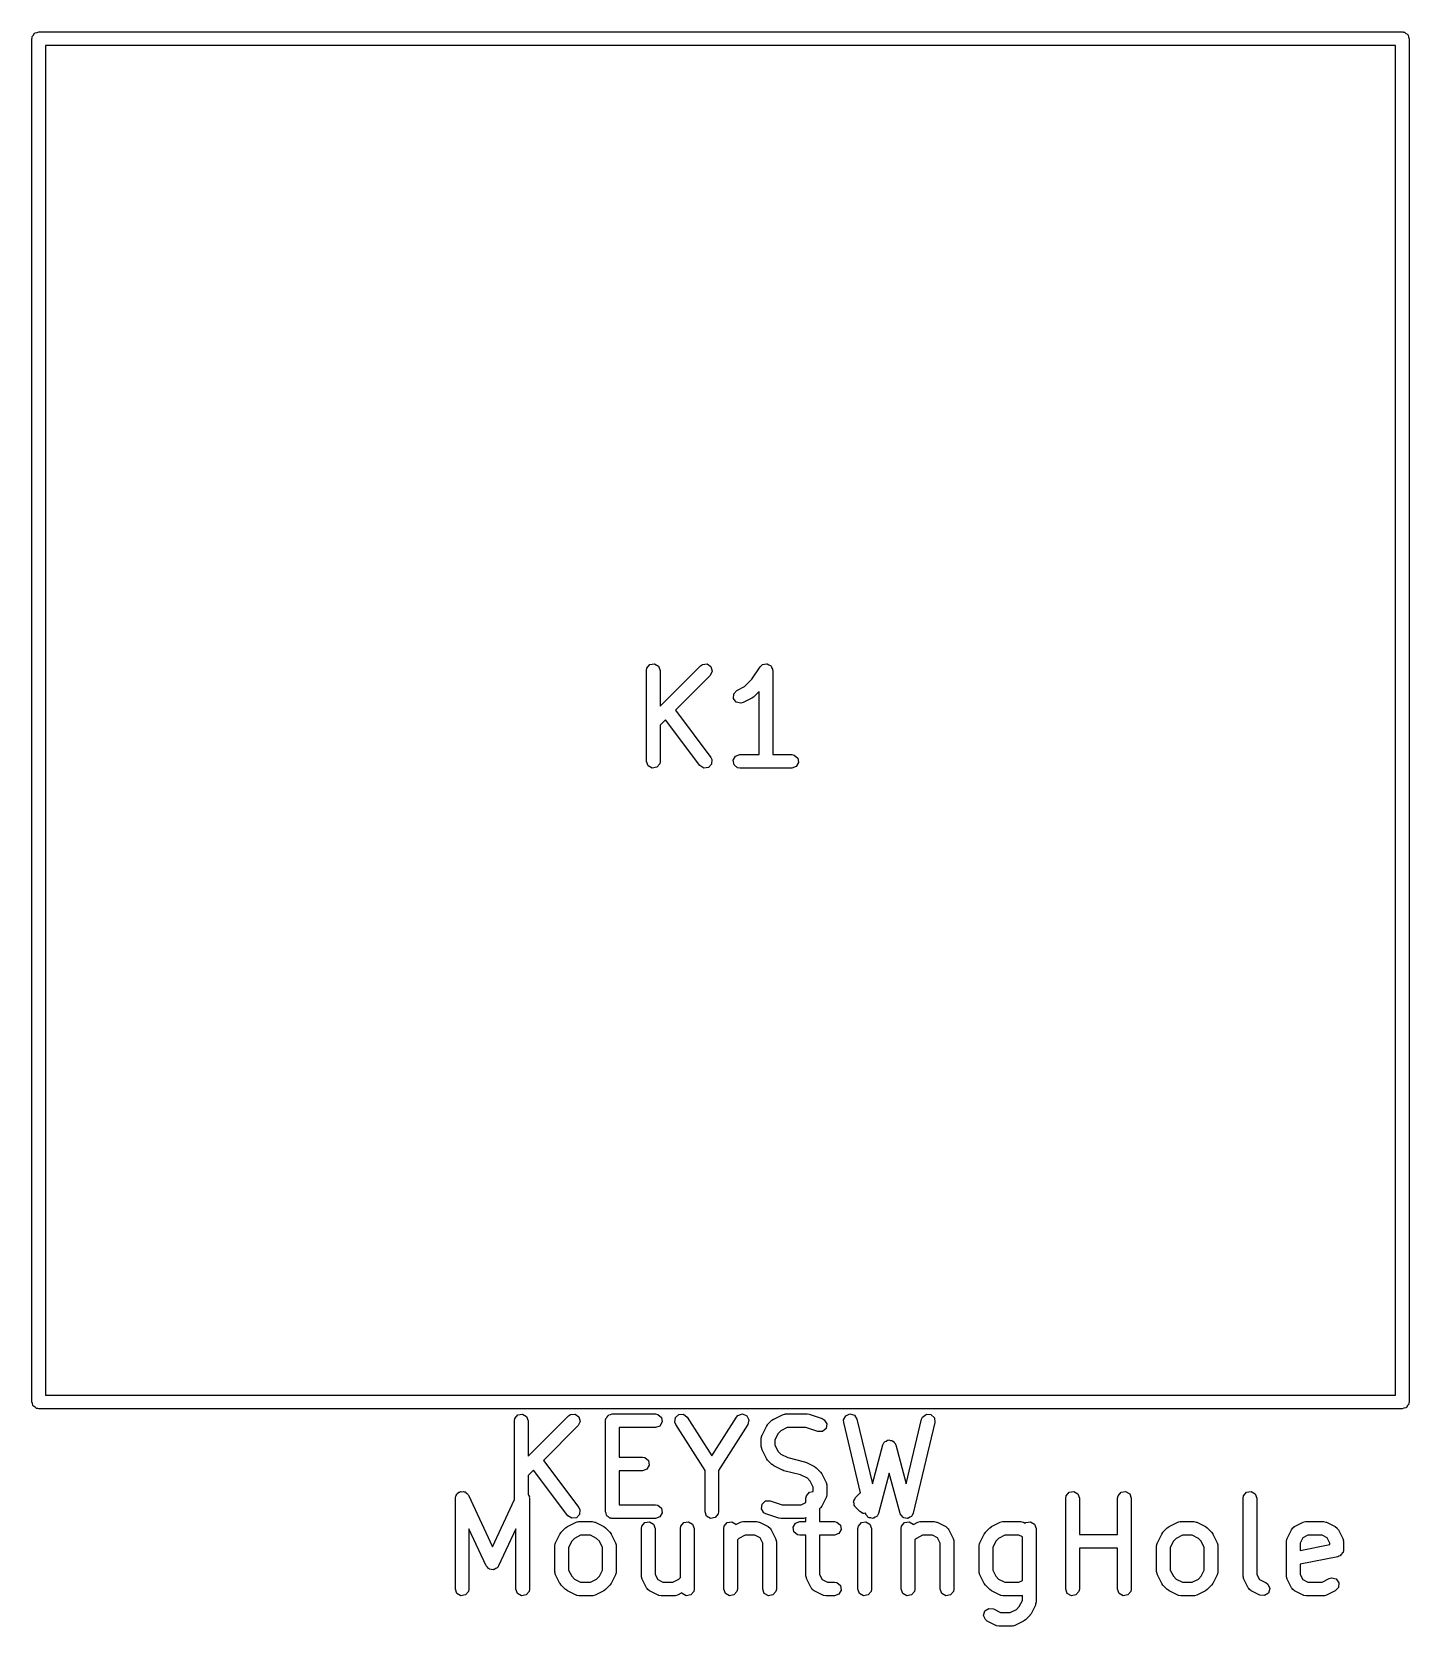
# Model space of a CAD drawing. Extents: x 65 to 209, y -133 to -44.
# Drawn here: x 84.38 to 99.53, y -78.17 to -60.63 of the extents above; entities that cross this region are included whole.
import ezdxf

# ---------------------------------------------------------------- set-up
doc = ezdxf.new("R2010")
doc.units = 0
doc.layers.add('BLACK', color=7, linetype='CONTINUOUS')

msp = doc.modelspace()

# ---------------------------------------------------------------- linework, layer by layer
at = {"layer": 'BLACK', "linetype": 'CONTINUOUS'}
for p, q in [((84.3761, -60.695), (84.3778, -60.6921)), ((84.3778, -60.6921), (84.3795, -60.6823)), ((84.3795, -60.6823), (84.392, -60.6674)), ((84.392, -60.6674), (84.4018, -60.6505)), ((84.4018, -60.6505), (84.4081, -60.6482)), ((84.4081, -60.6482), (84.4125, -60.643)), ((84.4125, -60.643), (84.4317, -60.6397)), ((84.4317, -60.6397), (84.45, -60.633)), ((84.45, -60.633), (99.45, -60.633)), ((99.45, -60.633), (99.4597, -60.6347)), ((99.4597, -60.6347), (99.463, -60.6341)), ((99.463, -60.6341), (99.4659, -60.6358)), ((99.4659, -60.6358), (99.4757, -60.6375)), ((99.4757, -60.6375), (99.4906, -60.65)), ((99.4906, -60.65), (99.5075, -60.6598)), ((99.5075, -60.6598), (99.5098, -60.6661)), ((99.5098, -60.6661), (99.515, -60.6705)), ((99.515, -60.6705), (99.5183, -60.6897)), ((99.5183, -60.6897), (99.525, -60.708)), ((84.375, -60.708), (84.3767, -60.6983)), ((84.375, -75.708), (84.375, -60.708)), ((84.3767, -60.6983), (84.3761, -60.695)), ((84.525, -60.783), (84.525, -75.633)), ((99.375, -60.783), (84.525, -60.783)), ((99.375, -75.633), (99.375, -60.783)), ((99.525, -60.708), (99.525, -75.708)), ((91.1369, -67.6604), (91.1414, -67.6347)), ((91.1369, -68.6604), (91.1369, -67.6604)), ((91.1414, -67.6347), (91.1744, -67.5954)), ((91.1744, -67.5954), (91.2249, -67.5865)), ((91.2249, -67.5865), (91.2694, -67.6122)), ((91.2694, -67.6122), (91.2869, -67.6604)), ((91.2869, -68.0507), (91.7303, -67.6073)), ((91.2869, -67.6604), (91.2869, -68.0507)), ((91.7303, -67.6073), (91.7516, -67.5924)), ((91.7516, -67.5924), (91.8027, -67.5879)), ((91.8027, -67.5879), (91.8448, -67.6174)), ((91.858, -67.6669), (91.8364, -67.7134)), ((91.8448, -67.6174), (91.858, -67.6669)), ((92.2965, -67.7555), (92.3876, -67.6188)), ((92.3876, -67.6188), (92.4056, -67.5999)), ((92.4056, -67.5999), (92.4097, -67.5987)), ((92.4097, -67.5987), (92.4125, -67.5954)), ((92.4125, -67.5954), (92.4339, -67.5916)), ((92.4339, -67.5916), (92.4548, -67.5855)), ((92.4548, -67.5855), (92.4588, -67.5873)), ((92.4588, -67.5873), (92.463, -67.5865)), ((92.463, -67.5865), (92.4819, -67.5974)), ((92.4819, -67.5974), (92.5018, -67.6061)), ((92.5018, -67.6061), (92.5037, -67.61)), ((92.5037, -67.61), (92.5075, -67.6122)), ((92.5075, -67.6122), (92.5149, -67.6326)), ((92.5149, -67.6326), (92.5245, -67.6521)), ((92.5245, -67.6521), (92.5235, -67.6563)), ((92.5235, -67.6563), (92.525, -67.6604)), ((92.525, -67.6604), (92.525, -68.5854)), ((91.8364, -67.7134), (91.4538, -68.096)), ((92.0955, -67.9163), (92.1307, -67.879)), ((92.1307, -67.879), (92.2151, -67.8368)), ((92.2151, -67.8368), (92.2965, -67.7555)), ((92.0924, -67.9675), (92.0955, -67.9163)), ((92.123, -68.0087), (92.0924, -67.9675)), ((92.1729, -68.0206), (92.123, -68.0087)), ((92.1978, -68.0132), (92.1729, -68.0206)), ((92.2931, -67.9656), (92.1978, -68.0132)), ((92.2942, -67.9644), (92.2931, -67.9656)), ((92.3126, -67.9515), (92.2942, -67.9644)), ((92.375, -67.8891), (92.3126, -67.9515)), ((92.375, -68.5854), (92.375, -67.8891)), ((91.3466, -68.2031), (91.2869, -68.2629)), ((91.7233, -68.7054), (91.3466, -68.2031)), ((91.4538, -68.096), (91.8433, -68.6154)), ((91.2869, -68.2629), (91.2869, -68.6604)), ((92.1161, -68.6029), (92.1643, -68.5854)), ((92.1643, -68.5854), (92.375, -68.5854)), ((92.525, -68.5854), (92.7357, -68.5854)), ((92.7357, -68.5854), (92.7614, -68.5899)), ((91.1545, -68.7086), (91.1369, -68.6604)), ((91.1989, -68.7342), (91.1545, -68.7086)), ((91.2494, -68.7253), (91.1989, -68.7342)), ((91.2824, -68.686), (91.2494, -68.7253)), ((91.2869, -68.6604), (91.2824, -68.686)), ((91.7663, -68.7334), (91.7233, -68.7054)), ((91.8172, -68.7273), (91.7663, -68.7334)), ((91.8523, -68.6898), (91.8172, -68.7273)), ((91.8433, -68.6154), (91.8551, -68.6386)), ((91.8551, -68.6386), (91.8523, -68.6898)), ((92.0904, -68.6474), (92.1161, -68.6029)), ((92.0993, -68.6979), (92.0904, -68.6474)), ((92.1386, -68.7309), (92.0993, -68.6979)), ((92.1643, -68.7354), (92.1386, -68.7309)), ((92.7357, -68.7354), (92.1643, -68.7354)), ((92.7839, -68.7178), (92.7357, -68.7354)), ((92.7614, -68.5899), (92.8007, -68.6229)), ((92.8096, -68.6734), (92.7839, -68.7178)), ((92.8007, -68.6229), (92.8096, -68.6734)), ((84.3817, -75.7263), (84.375, -75.708)), ((84.385, -75.7455), (84.3817, -75.7263)), ((84.3902, -75.7498), (84.385, -75.7455)), ((84.3925, -75.7562), (84.3902, -75.7498)), ((84.4094, -75.766), (84.3925, -75.7562)), ((84.4243, -75.7785), (84.4094, -75.766)), ((84.4341, -75.7802), (84.4243, -75.7785)), ((84.525, -75.633), (99.375, -75.633)), ((99.4683, -75.7763), (99.45, -75.783)), ((99.4875, -75.773), (99.4683, -75.7763)), ((99.4918, -75.7678), (99.4875, -75.773)), ((99.4982, -75.7655), (99.4918, -75.7678)), ((99.508, -75.7486), (99.4982, -75.7655)), ((99.5205, -75.7337), (99.508, -75.7486)), ((99.5222, -75.7239), (99.5205, -75.7337)), ((99.5239, -75.721), (99.5222, -75.7239)), ((99.525, -75.708), (99.5233, -75.7177)), ((99.5233, -75.7177), (99.5239, -75.721)), ((84.437, -75.7819), (84.4341, -75.7802)), ((84.4403, -75.7813), (84.437, -75.7819)), ((84.45, -75.783), (84.4403, -75.7813)), ((99.45, -75.783), (84.45, -75.783)), ((89.6845, -75.9154), (89.689, -75.8897)), ((89.6845, -76.7828), (89.6845, -75.9154)), ((89.689, -75.8897), (89.722, -75.8504)), ((89.722, -75.8504), (89.7725, -75.8415)), ((89.7725, -75.8415), (89.817, -75.8672)), ((89.817, -75.8672), (89.8345, -75.9154)), ((89.8345, -76.3057), (90.2779, -75.8623)), ((89.8345, -75.9154), (89.8345, -76.3057)), ((90.2779, -75.8623), (90.2993, -75.8474)), ((90.2993, -75.8474), (90.3504, -75.8429)), ((90.3504, -75.8429), (90.3924, -75.8724)), ((90.4057, -75.9219), (90.384, -75.9684)), ((90.3924, -75.8724), (90.4057, -75.9219)), ((90.6845, -75.9154), (90.6862, -75.9056)), ((90.6845, -76.9154), (90.6845, -75.9154)), ((90.6857, -75.9024), (90.6873, -75.8995)), ((90.6862, -75.9056), (90.6857, -75.9024)), ((90.6873, -75.8995), (90.689, -75.8897)), ((90.689, -75.8897), (90.7016, -75.8748)), ((90.7016, -75.8748), (90.7113, -75.8579)), ((90.7113, -75.8579), (90.7177, -75.8556)), ((90.7177, -75.8556), (90.722, -75.8504)), ((90.722, -75.8504), (90.7412, -75.847)), ((90.7412, -75.847), (90.7595, -75.8404)), ((90.7595, -75.8404), (91.2357, -75.8404)), ((91.2357, -75.8404), (91.2614, -75.8449)), ((91.2614, -75.8449), (91.3007, -75.8779)), ((91.3096, -75.9284), (91.2839, -75.9728)), ((91.3007, -75.8779), (91.3096, -75.9284)), ((91.4482, -75.9316), (91.4549, -75.8807)), ((91.4582, -75.9556), (91.4482, -75.9316)), ((91.4549, -75.8807), (91.4928, -75.8461)), ((91.4928, -75.8461), (91.544, -75.8439)), ((91.544, -75.8439), (91.5847, -75.8751)), ((91.5847, -75.8751), (91.8548, -76.2995)), ((91.8548, -76.2995), (92.1248, -75.8751)), ((92.1248, -75.8751), (92.1424, -75.8559)), ((92.1424, -75.8559), (92.1913, -75.8404)), ((92.1913, -75.8404), (92.2387, -75.8601)), ((92.2387, -75.8601), (92.2624, -75.9056)), ((92.2624, -75.9056), (92.2514, -75.9556)), ((92.4684, -75.9576), (92.516, -75.91)), ((92.516, -75.91), (92.5344, -75.8971)), ((92.5344, -75.8971), (92.5355, -75.8959)), ((92.5355, -75.8959), (92.6307, -75.8483)), ((92.6307, -75.8483), (92.6557, -75.8409)), ((92.6557, -75.8409), (92.6601, -75.8419)), ((92.6601, -75.8419), (92.6643, -75.8404)), ((92.6643, -75.8404), (92.9024, -75.8404)), ((92.9024, -75.8404), (92.9245, -75.8443)), ((92.9245, -75.8443), (92.9261, -75.8442)), ((92.9261, -75.8442), (93.069, -75.8918)), ((93.069, -75.8918), (93.0919, -75.9043)), ((93.0919, -75.9043), (93.1187, -75.948)), ((93.1187, -75.948), (93.1112, -75.9987)), ((93.3041, -75.9067), (93.327, -75.8609)), ((93.3056, -75.9328), (93.3041, -75.9067)), ((93.4904, -76.7088), (93.3056, -75.9328)), ((93.327, -75.8609), (93.3741, -75.8405)), ((93.3741, -75.8405), (93.4233, -75.8552)), ((93.4233, -75.8552), (93.4515, -75.898)), ((93.4515, -75.898), (93.6208, -76.6089)), ((93.9935, -76.6089), (94.1628, -75.898)), ((94.3087, -75.9328), (94.0706, -76.9328)), ((94.1628, -75.898), (94.1731, -75.8741)), ((94.1731, -75.8741), (94.2143, -75.8435)), ((94.2143, -75.8435), (94.2655, -75.8465)), ((94.2655, -75.8465), (94.3028, -75.8818)), ((94.3028, -75.8818), (94.3087, -75.9328)), ((90.384, -75.9684), (90.0014, -76.351)), ((91.2357, -75.9904), (90.8345, -75.9904)), ((90.8345, -75.9904), (90.8345, -76.3166)), ((91.2839, -75.9728), (91.2357, -75.9904)), ((91.7798, -76.461), (91.4582, -75.9556)), ((92.2514, -75.9556), (91.9298, -76.461)), ((92.3988, -76.1059), (92.4033, -76.0802)), ((92.3988, -76.2011), (92.3988, -76.1059)), ((92.4033, -76.0802), (92.4062, -76.0768)), ((92.4062, -76.0768), (92.4067, -76.0723)), ((92.4067, -76.0723), (92.4543, -75.9771)), ((92.4543, -75.9771), (92.4677, -75.9591)), ((92.4677, -75.9591), (92.4684, -75.9576)), ((92.5831, -76.055), (92.5488, -76.1236)), ((92.5488, -76.1236), (92.5488, -76.1834)), ((92.6135, -76.0246), (92.5831, -76.055)), ((92.682, -75.9904), (92.6135, -76.0246)), ((92.8902, -75.9904), (92.682, -75.9904)), ((93.0215, -76.0342), (92.8902, -75.9904)), ((93.0728, -76.0327), (93.0215, -76.0342)), ((93.1112, -75.9987), (93.0728, -76.0327)), ((93.7718, -76.1398), (93.7876, -76.1287)), ((93.7876, -76.1287), (93.7945, -76.1293)), ((93.7945, -76.1293), (93.8007, -76.1264)), ((93.8007, -76.1264), (93.8194, -76.1314)), ((92.4003, -76.2053), (92.3988, -76.2011)), ((92.3993, -76.2097), (92.4003, -76.2053)), ((92.4067, -76.2346), (92.3993, -76.2097)), ((92.4543, -76.3299), (92.4067, -76.2346)), ((92.5488, -76.1834), (92.5831, -76.2519)), ((92.5831, -76.2519), (92.6135, -76.2823)), ((92.6135, -76.2823), (92.6905, -76.3208)), ((93.6208, -76.6089), (93.7347, -76.1818)), ((93.7347, -76.1818), (93.7457, -76.1581)), ((93.7457, -76.1581), (93.7513, -76.1542)), ((93.7513, -76.1542), (93.7542, -76.148)), ((93.7542, -76.148), (93.7718, -76.1398)), ((93.8194, -76.1314), (93.8388, -76.1331)), ((93.8388, -76.1331), (93.8436, -76.1379)), ((93.8436, -76.1379), (93.8502, -76.1397)), ((93.8502, -76.1397), (93.8613, -76.1556)), ((93.8613, -76.1556), (93.8751, -76.1693)), ((93.8751, -76.1693), (93.8757, -76.1761)), ((93.8757, -76.1761), (93.8796, -76.1818)), ((93.8796, -76.1818), (93.9935, -76.6089)), ((89.8943, -76.4581), (89.8345, -76.5179)), ((90.271, -76.9604), (89.8943, -76.4581)), ((90.0014, -76.351), (90.391, -76.8704)), ((90.8345, -76.3166), (91.0929, -76.3166)), ((91.0929, -76.4666), (90.8345, -76.4666)), ((90.8345, -76.4666), (90.8345, -76.8404)), ((91.0929, -76.3166), (91.1185, -76.3211)), ((91.1411, -76.449), (91.0929, -76.4666)), ((91.1185, -76.3211), (91.1578, -76.3541)), ((91.1667, -76.4046), (91.1411, -76.449)), ((91.1578, -76.3541), (91.1667, -76.4046)), ((91.7798, -76.9154), (91.7798, -76.461)), ((91.9298, -76.461), (91.9298, -76.9154)), ((92.4555, -76.331), (92.4543, -76.3299)), ((92.4684, -76.3494), (92.4555, -76.331)), ((92.516, -76.397), (92.4684, -76.3494)), ((92.5175, -76.3977), (92.516, -76.397)), ((92.5355, -76.411), (92.5175, -76.3977)), ((92.6307, -76.4587), (92.5355, -76.411)), ((92.6343, -76.4591), (92.6307, -76.4587)), ((92.6461, -76.4643), (92.6343, -76.4591)), ((92.8286, -76.51), (92.6461, -76.4643)), ((92.6905, -76.3208), (92.873, -76.3664)), ((92.873, -76.3664), (92.8848, -76.3717)), ((92.8848, -76.3717), (92.8883, -76.3721)), ((92.8883, -76.3721), (92.9835, -76.4197)), ((92.9835, -76.4197), (93.0016, -76.4331)), ((93.0016, -76.4331), (93.003, -76.4338)), ((93.003, -76.4338), (93.0507, -76.4814)), ((93.0507, -76.4814), (93.0635, -76.4998)), ((89.8345, -76.5179), (89.8345, -76.724)), ((92.9056, -76.5484), (92.8286, -76.51)), ((92.936, -76.5789), (92.9056, -76.5484)), ((92.9702, -76.6474), (92.936, -76.5789)), ((92.9702, -76.694), (92.9702, -76.6474)), ((93.0635, -76.4998), (93.0647, -76.5009)), ((93.0647, -76.5009), (93.1123, -76.5961)), ((93.1123, -76.5961), (93.1197, -76.6211)), ((93.1197, -76.6211), (93.1187, -76.6255)), ((93.1187, -76.6255), (93.1202, -76.6297)), ((93.1202, -76.6297), (93.1202, -76.7249)), ((93.8071, -76.4922), (93.6891, -76.9347)), ((93.9252, -76.9347), (93.8071, -76.4922)), ((89.0333, -76.7664), (89.0378, -76.7407)), ((89.0333, -77.7664), (89.0333, -76.7664)), ((89.0378, -76.7407), (89.0442, -76.7331)), ((89.0442, -76.7331), (89.0468, -76.7234)), ((89.0468, -76.7234), (89.0603, -76.714)), ((89.0603, -76.714), (89.0708, -76.7014)), ((89.0708, -76.7014), (89.0806, -76.6997)), ((89.0806, -76.6997), (89.0889, -76.6939)), ((89.0889, -76.6939), (89.1052, -76.6954)), ((89.1052, -76.6954), (89.1213, -76.6925)), ((89.1213, -76.6925), (89.13, -76.6975)), ((89.13, -76.6975), (89.14, -76.6984)), ((89.14, -76.6984), (89.1515, -76.71)), ((89.1515, -76.71), (89.1657, -76.7182)), ((89.1657, -76.7182), (89.1692, -76.7276)), ((89.1692, -76.7276), (89.1762, -76.7347)), ((89.1762, -76.7347), (89.4416, -77.3033)), ((89.4416, -77.3033), (89.6845, -76.7828)), ((89.8345, -76.724), (89.838, -76.7336)), ((89.838, -76.7336), (89.8474, -76.747)), ((89.8474, -76.747), (89.8465, -76.757)), ((89.8465, -76.757), (89.85, -76.7664)), ((89.85, -76.7664), (89.85, -77.7664)), ((92.4003, -76.8828), (92.4079, -76.832)), ((92.4079, -76.832), (92.4462, -76.798)), ((92.4462, -76.798), (92.4975, -76.7966)), ((92.4975, -76.7966), (92.6288, -76.8404)), ((92.8371, -76.8404), (92.8904, -76.8137)), ((92.8904, -76.7664), (92.895, -76.7407)), ((92.8904, -76.8137), (92.8904, -76.7664)), ((92.895, -76.7407), (92.9279, -76.7014)), ((92.9279, -76.7014), (92.9702, -76.694)), ((93.1123, -76.7584), (93.0647, -76.8537)), ((93.1128, -76.754), (93.1123, -76.7584)), ((93.1157, -76.7506), (93.1128, -76.754)), ((93.1202, -76.7249), (93.1157, -76.7506)), ((93.4145, -76.8075), (93.4174, -76.8013)), ((93.4196, -76.8263), (93.4145, -76.8075)), ((93.4168, -76.7946), (93.428, -76.7786)), ((93.4174, -76.8013), (93.4168, -76.7946)), ((93.4213, -76.8457), (93.4196, -76.8263)), ((93.428, -76.7786), (93.4362, -76.761)), ((93.4362, -76.761), (93.4838, -76.7133)), ((93.4838, -76.7133), (93.4904, -76.7088)), ((95.7476, -76.7664), (95.7521, -76.7407)), ((95.7476, -77.7664), (95.7476, -76.7664)), ((95.7521, -76.7407), (95.7851, -76.7014)), ((95.7851, -76.7014), (95.8356, -76.6925)), ((95.8356, -76.6925), (95.88, -76.7182)), ((95.88, -76.7182), (95.8976, -76.7664)), ((95.8976, -76.7664), (95.8976, -77.1676)), ((96.319, -76.7664), (96.3235, -76.7407)), ((96.319, -77.1676), (96.319, -76.7664)), ((96.3235, -76.7407), (96.3565, -76.7014)), ((96.3565, -76.7014), (96.407, -76.6925)), ((96.407, -76.6925), (96.4515, -76.7182)), ((96.4515, -76.7182), (96.469, -76.7664)), ((96.469, -76.7664), (96.469, -77.7664)), ((97.7, -76.7664), (97.7045, -76.7407)), ((97.7, -77.6235), (97.7, -76.7664)), ((97.7045, -76.7407), (97.7375, -76.7014)), ((97.7375, -76.7014), (97.788, -76.6925)), ((97.788, -76.6925), (97.8324, -76.7182)), ((97.8324, -76.7182), (97.85, -76.7664)), ((97.85, -76.7664), (97.85, -77.6058)), ((90.3139, -76.9884), (90.271, -76.9604)), ((90.3648, -76.9823), (90.3139, -76.9884)), ((90.3999, -76.9448), (90.3648, -76.9823)), ((90.391, -76.8704), (90.4027, -76.8936)), ((90.4027, -76.8936), (90.3999, -76.9448)), ((90.6912, -76.9337), (90.6845, -76.9154)), ((90.6946, -76.9529), (90.6912, -76.9337)), ((90.6998, -76.9572), (90.6946, -76.9529)), ((90.7021, -76.9636), (90.6998, -76.9572)), ((90.7189, -76.9733), (90.7021, -76.9636)), ((90.7339, -76.9859), (90.7189, -76.9733)), ((90.7436, -76.9876), (90.7339, -76.9859)), ((90.7465, -76.9892), (90.7436, -76.9876)), ((90.7498, -76.9887), (90.7465, -76.9892)), ((90.7595, -76.9904), (90.7498, -76.9887)), ((91.2357, -76.9904), (90.7595, -76.9904)), ((90.8345, -76.8404), (91.2357, -76.8404)), ((91.2357, -76.8404), (91.2614, -76.8449)), ((91.2839, -76.9728), (91.2357, -76.9904)), ((91.2614, -76.8449), (91.3007, -76.8779)), ((91.3096, -76.9284), (91.2839, -76.9728)), ((91.3007, -76.8779), (91.3096, -76.9284)), ((91.7973, -76.9636), (91.7798, -76.9154)), ((91.8417, -76.9892), (91.7973, -76.9636)), ((91.8923, -76.9803), (91.8417, -76.9892)), ((91.9252, -76.941), (91.8923, -76.9803)), ((91.9298, -76.9154), (91.9252, -76.941)), ((92.4272, -76.9265), (92.4003, -76.8828)), ((92.4501, -76.9389), (92.4272, -76.9265)), ((92.5929, -76.9865), (92.4501, -76.9389)), ((92.5946, -76.9865), (92.5929, -76.9865)), ((92.6167, -76.9904), (92.5946, -76.9865)), ((92.8548, -76.9904), (92.6167, -76.9904)), ((92.6288, -76.8404), (92.8371, -76.8404)), ((92.859, -76.9888), (92.8548, -76.9904)), ((92.8633, -76.9899), (92.859, -76.9888)), ((92.8883, -76.9825), (92.8633, -76.9899)), ((92.8904, -76.9814), (92.8883, -76.9825)), ((92.8904, -77.0247), (92.8904, -76.9814)), ((93.0507, -76.8732), (93.0404, -76.8834)), ((93.0404, -76.8834), (93.0404, -77.0247)), ((93.0513, -76.8717), (93.0507, -76.8732)), ((93.0647, -76.8537), (93.0513, -76.8717)), ((93.4269, -76.8538), (93.4213, -76.8457)), ((93.4278, -76.857), (93.4269, -76.8538)), ((93.4305, -76.8589), (93.4278, -76.857)), ((93.4362, -76.867), (93.4305, -76.8589)), ((93.4838, -76.9147), (93.4362, -76.867)), ((93.5015, -76.9229), (93.4838, -76.9147)), ((93.5174, -76.9341), (93.5015, -76.9229)), ((93.5209, -76.9338), (93.5174, -76.9341)), ((93.5238, -76.9355), (93.5209, -76.9338)), ((93.5272, -76.9349), (93.5238, -76.9355)), ((93.5303, -76.9363), (93.5272, -76.9349)), ((93.5437, -76.9327), (93.5303, -76.9363)), ((93.5437, -76.9328), (93.5437, -76.9327)), ((93.548, -76.9393), (93.5437, -76.9328)), ((93.5487, -76.9472), (93.548, -76.9393)), ((93.5618, -76.9602), (93.5487, -76.9472)), ((93.5719, -76.9756), (93.5618, -76.9602)), ((93.5795, -76.9778), (93.5719, -76.9756)), ((93.5851, -76.9834), (93.5795, -76.9778)), ((93.6034, -76.985), (93.5851, -76.9834)), ((93.6211, -76.9902), (93.6034, -76.985)), ((93.6283, -76.9871), (93.6211, -76.9902)), ((93.6362, -76.9878), (93.6283, -76.9871)), ((93.6513, -76.9772), (93.6362, -76.9878)), ((93.6682, -76.9699), (93.6513, -76.9772)), ((93.6717, -76.9628), (93.6682, -76.9699)), ((93.6782, -76.9583), (93.6717, -76.9628)), ((93.6891, -76.9347), (93.6782, -76.9583)), ((93.9297, -76.9412), (93.9252, -76.9347)), ((93.9306, -76.949), (93.9297, -76.9412)), ((93.944, -76.9616), (93.9306, -76.949)), ((93.9545, -76.9768), (93.944, -76.9616)), ((93.9621, -76.9788), (93.9545, -76.9768)), ((93.9678, -76.9842), (93.9621, -76.9788)), ((93.9863, -76.9853), (93.9678, -76.9842)), ((94.0041, -76.9901), (93.9863, -76.9853)), ((94.0112, -76.9868), (94.0041, -76.9901)), ((94.0191, -76.9873), (94.0112, -76.9868)), ((94.0339, -76.9763), (94.0191, -76.9873)), ((94.0506, -76.9685), (94.0339, -76.9763)), ((94.0539, -76.9613), (94.0506, -76.9685)), ((94.0602, -76.9567), (94.0539, -76.9613)), ((94.0706, -76.9328), (94.0602, -76.9567)), ((89.3737, -77.5124), (89.1833, -77.1044)), ((89.1833, -77.1044), (89.1833, -77.7664)), ((89.7, -77.1044), (89.5096, -77.5124)), ((89.7, -77.7664), (89.7, -77.1044)), ((90.1364, -77.2566), (90.1841, -77.1614)), ((90.1841, -77.1614), (90.1974, -77.1434)), ((90.1974, -77.1434), (90.1981, -77.1419)), ((90.1981, -77.1419), (90.2457, -77.0943)), ((90.2457, -77.0943), (90.2641, -77.0814)), ((90.2641, -77.0814), (90.2652, -77.0803)), ((90.2652, -77.0803), (90.3605, -77.0326)), ((90.4117, -77.1747), (90.3432, -77.209)), ((90.3605, -77.0326), (90.3854, -77.0252)), ((90.3854, -77.0252), (90.3898, -77.0262)), ((90.3898, -77.0262), (90.394, -77.0247)), ((90.394, -77.0247), (90.5369, -77.0247)), ((90.5192, -77.1747), (90.4117, -77.1747)), ((90.5877, -77.209), (90.5192, -77.1747)), ((90.5369, -77.0247), (90.5625, -77.0292)), ((90.5625, -77.0292), (90.5659, -77.0321)), ((90.5659, -77.0321), (90.5704, -77.0326)), ((90.5704, -77.0326), (90.6656, -77.0803)), ((90.6656, -77.0803), (90.6836, -77.0936)), ((90.6836, -77.0936), (90.6851, -77.0943)), ((90.6851, -77.0943), (90.7327, -77.1419)), ((90.7327, -77.1419), (90.7456, -77.1603)), ((90.7456, -77.1603), (90.7468, -77.1614)), ((90.7468, -77.1614), (90.7944, -77.2566)), ((91.0809, -77.0997), (91.0854, -77.0741)), ((91.0809, -77.6235), (91.0809, -77.0997)), ((91.0854, -77.0741), (91.1184, -77.0348)), ((91.1184, -77.0348), (91.1689, -77.0259)), ((91.1689, -77.0259), (91.2134, -77.0515)), ((91.2134, -77.0515), (91.2309, -77.0997)), ((91.2309, -77.0997), (91.2309, -77.6058)), ((91.5095, -77.0997), (91.514, -77.0741)), ((91.5095, -77.6401), (91.5095, -77.0997)), ((91.514, -77.0741), (91.547, -77.0348)), ((91.547, -77.0348), (91.5975, -77.0259)), ((91.5975, -77.0259), (91.6419, -77.0515)), ((91.6419, -77.0515), (91.6595, -77.0997)), ((91.6595, -77.0997), (91.6595, -77.7664)), ((91.9857, -77.0997), (91.9902, -77.0741)), ((91.9857, -77.7664), (91.9857, -77.0997)), ((91.9902, -77.0741), (92.0232, -77.0348)), ((92.0232, -77.0348), (92.0737, -77.0259)), ((92.0737, -77.0259), (92.1181, -77.0515)), ((92.1181, -77.0515), (92.1203, -77.0575)), ((92.1203, -77.0575), (92.17, -77.0326)), ((92.2212, -77.1747), (92.1527, -77.209)), ((92.17, -77.0326), (92.1949, -77.0252)), ((92.1949, -77.0252), (92.1993, -77.0262)), ((92.1993, -77.0262), (92.2035, -77.0247)), ((92.2035, -77.0247), (92.3464, -77.0247)), ((92.3287, -77.1747), (92.2212, -77.1747)), ((92.3857, -77.2032), (92.3287, -77.1747)), ((92.3464, -77.0247), (92.372, -77.0292)), ((92.372, -77.0292), (92.3755, -77.0321)), ((92.3755, -77.0321), (92.3799, -77.0326)), ((92.3799, -77.0326), (92.4752, -77.0803)), ((92.4752, -77.0803), (92.4961, -77.0958)), ((92.4961, -77.0958), (92.5005, -77.1061)), ((92.5005, -77.1061), (92.5087, -77.1138)), ((92.5087, -77.1138), (92.5563, -77.209)), ((92.7487, -77.0867), (92.7744, -77.0423)), ((92.7576, -77.1372), (92.7487, -77.0867)), ((92.7969, -77.1702), (92.7576, -77.1372)), ((92.7744, -77.0423), (92.8226, -77.0247)), ((92.8226, -77.1747), (92.7969, -77.1702)), ((92.8226, -77.0247), (92.8904, -77.0247)), ((92.8904, -77.1747), (92.8226, -77.1747)), ((92.8904, -77.6235), (92.8904, -77.1747)), ((93.0404, -77.0247), (93.2035, -77.0247)), ((93.2035, -77.1747), (93.0404, -77.1747)), ((93.0404, -77.1747), (93.0404, -77.6058)), ((93.2035, -77.0247), (93.2292, -77.0292)), ((93.2517, -77.1572), (93.2035, -77.1747)), ((93.2292, -77.0292), (93.2685, -77.0622)), ((93.2774, -77.1127), (93.2517, -77.1572)), ((93.2685, -77.0622), (93.2774, -77.1127)), ((93.4619, -77.0997), (93.4664, -77.0741)), ((93.4619, -77.7664), (93.4619, -77.0997)), ((93.4664, -77.0741), (93.4994, -77.0348)), ((93.4994, -77.0348), (93.5499, -77.0259)), ((93.5499, -77.0259), (93.5943, -77.0515)), ((93.5943, -77.0515), (93.6119, -77.0997)), ((93.6119, -77.0997), (93.6119, -77.7664)), ((93.938, -77.0997), (93.9426, -77.0741)), ((93.938, -77.7664), (93.938, -77.0997)), ((93.9426, -77.0741), (93.9755, -77.0348)), ((93.9755, -77.0348), (94.0261, -77.0259)), ((94.0261, -77.0259), (94.0705, -77.0515)), ((94.0705, -77.0515), (94.0727, -77.0575)), ((94.0727, -77.0575), (94.1224, -77.0326)), ((94.1736, -77.1747), (94.1051, -77.209)), ((94.1224, -77.0326), (94.1473, -77.0252)), ((94.1473, -77.0252), (94.1517, -77.0262)), ((94.1517, -77.0262), (94.1559, -77.0247)), ((94.1559, -77.0247), (94.2988, -77.0247)), ((94.2811, -77.1747), (94.1736, -77.1747)), ((94.3381, -77.2032), (94.2811, -77.1747)), ((94.2988, -77.0247), (94.3244, -77.0292)), ((94.3244, -77.0292), (94.3278, -77.0321)), ((94.3278, -77.0321), (94.3323, -77.0326)), ((94.3323, -77.0326), (94.4275, -77.0803)), ((94.4275, -77.0803), (94.4485, -77.0958)), ((94.4485, -77.0958), (94.4529, -77.1061)), ((94.4529, -77.1061), (94.4611, -77.1138)), ((94.4611, -77.1138), (94.5087, -77.209)), ((94.8031, -77.2566), (94.8507, -77.1614)), ((94.8507, -77.1614), (94.8641, -77.1434)), ((94.8641, -77.1434), (94.8648, -77.1419)), ((94.8648, -77.1419), (94.9124, -77.0943)), ((94.9124, -77.0943), (94.9308, -77.0814)), ((94.9308, -77.0814), (94.9319, -77.0803)), ((94.9319, -77.0803), (95.0271, -77.0326)), ((95.0784, -77.1747), (95.0099, -77.209)), ((95.0271, -77.0326), (95.0521, -77.0252)), ((95.0521, -77.0252), (95.0565, -77.0262)), ((95.0565, -77.0262), (95.0607, -77.0247)), ((95.0607, -77.0247), (95.2511, -77.0247)), ((95.2334, -77.1747), (95.0784, -77.1747)), ((95.2714, -77.1937), (95.2334, -77.1747)), ((95.2511, -77.0247), (95.2768, -77.0292)), ((95.2768, -77.0292), (95.2802, -77.0321)), ((95.2802, -77.0321), (95.2847, -77.0326)), ((95.2847, -77.0326), (95.303, -77.0418)), ((95.303, -77.0418), (95.3089, -77.0348)), ((95.3089, -77.0348), (95.3594, -77.0259)), ((95.3594, -77.0259), (95.4038, -77.0515)), ((95.4038, -77.0515), (95.4214, -77.0997)), ((95.4214, -77.0997), (95.4214, -77.9092)), ((95.8976, -77.1676), (96.319, -77.1676)), ((96.7555, -77.2566), (96.8031, -77.1614)), ((96.8031, -77.1614), (96.8165, -77.1434)), ((96.8165, -77.1434), (96.8172, -77.1419)), ((96.8172, -77.1419), (96.8648, -77.0943)), ((96.8648, -77.0943), (96.8831, -77.0814)), ((96.8831, -77.0814), (96.8843, -77.0803)), ((96.8843, -77.0803), (96.9795, -77.0326)), ((97.0308, -77.1747), (96.9622, -77.209)), ((96.9795, -77.0326), (97.0045, -77.0252)), ((97.0045, -77.0252), (97.0088, -77.0262)), ((97.0088, -77.0262), (97.013, -77.0247)), ((97.013, -77.0247), (97.1559, -77.0247)), ((97.1382, -77.1747), (97.0308, -77.1747)), ((97.2067, -77.209), (97.1382, -77.1747)), ((97.1559, -77.0247), (97.1816, -77.0292)), ((97.1816, -77.0292), (97.185, -77.0321)), ((97.185, -77.0321), (97.1894, -77.0326)), ((97.1894, -77.0326), (97.2847, -77.0803)), ((97.2847, -77.0803), (97.3027, -77.0936)), ((97.3027, -77.0936), (97.3042, -77.0943)), ((97.3042, -77.0943), (97.3518, -77.1419)), ((97.3518, -77.1419), (97.3647, -77.1603)), ((97.3647, -77.1603), (97.3658, -77.1614)), ((97.3658, -77.1614), (97.4135, -77.2566)), ((98.1841, -77.209), (98.2317, -77.1138)), ((98.2317, -77.1138), (98.2472, -77.0929)), ((98.2472, -77.0929), (98.2575, -77.0884)), ((98.2575, -77.0884), (98.2652, -77.0803)), ((98.2652, -77.0803), (98.3605, -77.0326)), ((98.4117, -77.1747), (98.3547, -77.2032)), ((98.3605, -77.0326), (98.3854, -77.0252)), ((98.3854, -77.0252), (98.3898, -77.0262)), ((98.3898, -77.0262), (98.394, -77.0247)), ((98.394, -77.0247), (98.5845, -77.0247)), ((98.5668, -77.1747), (98.4117, -77.1747)), ((98.6238, -77.2032), (98.5668, -77.1747)), ((98.5845, -77.0247), (98.6101, -77.0292)), ((98.6101, -77.0292), (98.6136, -77.0321)), ((98.6136, -77.0321), (98.618, -77.0326)), ((98.618, -77.0326), (98.7133, -77.0803)), ((98.7133, -77.0803), (98.7342, -77.0958)), ((98.7342, -77.0958), (98.7386, -77.1061)), ((98.7386, -77.1061), (98.7468, -77.1138)), ((98.7468, -77.1138), (98.7944, -77.209)), ((90.1285, -77.2902), (90.133, -77.2645)), ((90.1285, -77.5759), (90.1285, -77.2902)), ((90.133, -77.2645), (90.1359, -77.2611)), ((90.1359, -77.2611), (90.1364, -77.2566)), ((90.3128, -77.2394), (90.2785, -77.3079)), ((90.2785, -77.3079), (90.2785, -77.5582)), ((90.3432, -77.209), (90.3128, -77.2394)), ((90.6181, -77.2394), (90.5877, -77.209)), ((90.6523, -77.3079), (90.6181, -77.2394)), ((90.6523, -77.5582), (90.6523, -77.3079)), ((90.7944, -77.2566), (90.8018, -77.2816)), ((90.8018, -77.2816), (90.8008, -77.286)), ((90.8008, -77.286), (90.8023, -77.2902)), ((90.8023, -77.2902), (90.8023, -77.5759)), ((92.1527, -77.209), (92.1357, -77.226)), ((92.1357, -77.226), (92.1357, -77.7664)), ((92.4142, -77.2603), (92.3857, -77.2032)), ((92.4142, -77.7664), (92.4142, -77.2603)), ((92.5563, -77.209), (92.5637, -77.234)), ((92.5637, -77.234), (92.5627, -77.2384)), ((92.5627, -77.2384), (92.5642, -77.2426)), ((92.5642, -77.2426), (92.5642, -77.7664)), ((94.1051, -77.209), (94.088, -77.226)), ((94.088, -77.226), (94.088, -77.7664)), ((94.3666, -77.2603), (94.3381, -77.2032)), ((94.3666, -77.7664), (94.3666, -77.2603)), ((94.5087, -77.209), (94.5161, -77.234)), ((94.5161, -77.234), (94.5151, -77.2384)), ((94.5151, -77.2384), (94.5166, -77.2426)), ((94.5166, -77.2426), (94.5166, -77.7664)), ((94.7952, -77.2902), (94.7997, -77.2645)), ((94.7952, -77.5759), (94.7952, -77.2902)), ((94.7997, -77.2645), (94.8026, -77.2611)), ((94.8026, -77.2611), (94.8031, -77.2566)), ((94.9794, -77.2394), (94.9452, -77.3079)), ((94.9452, -77.3079), (94.9452, -77.5582)), ((95.0099, -77.209), (94.9794, -77.2394)), ((95.2714, -77.6724), (95.2714, -77.1937)), ((96.319, -77.3176), (95.8976, -77.3176)), ((95.8976, -77.3176), (95.8976, -77.7664)), ((96.319, -77.7664), (96.319, -77.3176)), ((96.7476, -77.2902), (96.7521, -77.2645)), ((96.7476, -77.5759), (96.7476, -77.2902)), ((96.7521, -77.2645), (96.755, -77.2611)), ((96.755, -77.2611), (96.7555, -77.2566)), ((96.9318, -77.2394), (96.8976, -77.3079)), ((96.8976, -77.3079), (96.8976, -77.5582)), ((96.9622, -77.209), (96.9318, -77.2394)), ((97.2371, -77.2394), (97.2067, -77.209)), ((97.2714, -77.3079), (97.2371, -77.2394)), ((97.2714, -77.5582), (97.2714, -77.3079)), ((97.4135, -77.2566), (97.4209, -77.2816)), ((97.4209, -77.2816), (97.4198, -77.286)), ((97.4198, -77.286), (97.4214, -77.2902)), ((97.4214, -77.2902), (97.4214, -77.5759)), ((98.1761, -77.2426), (98.1807, -77.2169)), ((98.1761, -77.6235), (98.1761, -77.2426)), ((98.1807, -77.2169), (98.1835, -77.2135)), ((98.1835, -77.2135), (98.1841, -77.209)), ((98.3547, -77.2032), (98.3261, -77.2603)), ((98.3261, -77.2603), (98.3261, -77.3416)), ((98.3261, -77.3416), (98.6523, -77.2763)), ((98.6523, -77.2603), (98.6238, -77.2032)), ((98.6523, -77.2763), (98.6523, -77.2603)), ((98.7944, -77.209), (98.8018, -77.234)), ((98.8023, -77.3378), (98.7978, -77.3635)), ((98.8018, -77.234), (98.8008, -77.2384)), ((98.8008, -77.2384), (98.8023, -77.2426)), ((98.8023, -77.2426), (98.8023, -77.3378)), ((89.3874, -77.5261), (89.3737, -77.5124)), ((89.3986, -77.5421), (89.3874, -77.5261)), ((89.4946, -77.5337), (89.477, -77.5419)), ((89.5003, -77.5256), (89.4946, -77.5337)), ((89.5031, -77.5237), (89.5003, -77.5256)), ((89.5039, -77.5205), (89.5031, -77.5237)), ((89.5096, -77.5124), (89.5039, -77.5205)), ((98.742, -77.4114), (98.3261, -77.4945)), ((98.3261, -77.4945), (98.3261, -77.6058)), ((98.7526, -77.4049), (98.742, -77.4114)), ((98.7648, -77.4028), (98.7526, -77.4049)), ((98.7739, -77.392), (98.7648, -77.4028)), ((98.7859, -77.3847), (98.7739, -77.392)), ((98.7898, -77.373), (98.7859, -77.3847)), ((98.7978, -77.3635), (98.7898, -77.373)), ((89.4051, -77.5438), (89.3986, -77.5421)), ((89.4099, -77.5486), (89.4051, -77.5438)), ((89.4293, -77.5503), (89.4099, -77.5486)), ((89.4481, -77.5554), (89.4293, -77.5503)), ((89.4543, -77.5525), (89.4481, -77.5554)), ((89.4611, -77.5531), (89.4543, -77.5525)), ((89.477, -77.5419), (89.4611, -77.5531)), ((90.1301, -77.5801), (90.1285, -77.5759)), ((90.129, -77.5845), (90.1301, -77.5801)), ((90.1364, -77.6094), (90.129, -77.5845)), ((90.1841, -77.7047), (90.1364, -77.6094)), ((90.1852, -77.7058), (90.1841, -77.7047)), ((90.1981, -77.7242), (90.1852, -77.7058)), ((90.2785, -77.5582), (90.3128, -77.6267)), ((90.3128, -77.6267), (90.3432, -77.6571)), ((90.3432, -77.6571), (90.4117, -77.6914)), ((90.4117, -77.6914), (90.5192, -77.6914)), ((90.5192, -77.6914), (90.5877, -77.6571)), ((90.5877, -77.6571), (90.6181, -77.6267)), ((90.6181, -77.6267), (90.6523, -77.5582)), ((90.7468, -77.7047), (90.7334, -77.7227)), ((90.7944, -77.6094), (90.7468, -77.7047)), ((90.7949, -77.605), (90.7944, -77.6094)), ((90.7978, -77.6016), (90.7949, -77.605)), ((90.8023, -77.5759), (90.7978, -77.6016)), ((91.0824, -77.6277), (91.0809, -77.6235)), ((91.0814, -77.6321), (91.0824, -77.6277)), ((91.0888, -77.6571), (91.0814, -77.6321)), ((91.1364, -77.7523), (91.0888, -77.6571)), ((91.2309, -77.6058), (91.2594, -77.6629)), ((91.2594, -77.6629), (91.3165, -77.6914)), ((91.3165, -77.6914), (91.4239, -77.6914)), ((91.4239, -77.6914), (91.4924, -77.6571)), ((91.4924, -77.6571), (91.5095, -77.6401)), ((92.892, -77.6277), (92.8904, -77.6235)), ((92.8909, -77.6321), (92.892, -77.6277)), ((92.8983, -77.6571), (92.8909, -77.6321)), ((92.946, -77.7523), (92.8983, -77.6571)), ((93.0404, -77.6058), (93.0689, -77.6629)), ((93.0689, -77.6629), (93.126, -77.6914)), ((93.126, -77.6914), (93.2035, -77.6914)), ((93.2035, -77.6914), (93.2292, -77.6959)), ((93.2292, -77.6959), (93.2685, -77.7289)), ((94.7967, -77.5801), (94.7952, -77.5759)), ((94.7957, -77.5845), (94.7967, -77.5801)), ((94.8031, -77.6094), (94.7957, -77.5845)), ((94.8507, -77.7047), (94.8031, -77.6094)), ((94.8519, -77.7058), (94.8507, -77.7047)), ((94.8648, -77.7242), (94.8519, -77.7058)), ((94.9452, -77.5582), (94.9794, -77.6267)), ((94.9794, -77.6267), (95.0099, -77.6571)), ((95.0099, -77.6571), (95.0784, -77.6914)), ((95.0784, -77.6914), (95.2334, -77.6914)), ((95.2334, -77.6914), (95.2714, -77.6724)), ((96.7491, -77.5801), (96.7476, -77.5759)), ((96.7481, -77.5845), (96.7491, -77.5801)), ((96.7555, -77.6094), (96.7481, -77.5845)), ((96.8031, -77.7047), (96.7555, -77.6094)), ((96.8043, -77.7058), (96.8031, -77.7047)), ((96.8172, -77.7242), (96.8043, -77.7058)), ((96.8976, -77.5582), (96.9318, -77.6267)), ((96.9318, -77.6267), (96.9622, -77.6571)), ((96.9622, -77.6571), (97.0308, -77.6914)), ((97.0308, -77.6914), (97.1382, -77.6914)), ((97.1382, -77.6914), (97.2067, -77.6571)), ((97.2067, -77.6571), (97.2371, -77.6267)), ((97.2371, -77.6267), (97.2714, -77.5582)), ((97.3658, -77.7047), (97.3525, -77.7227)), ((97.4135, -77.6094), (97.3658, -77.7047)), ((97.414, -77.605), (97.4135, -77.6094)), ((97.4169, -77.6016), (97.414, -77.605)), ((97.4214, -77.5759), (97.4169, -77.6016)), ((97.7015, -77.6277), (97.7, -77.6235)), ((97.7004, -77.6321), (97.7015, -77.6277)), ((97.7079, -77.6571), (97.7004, -77.6321)), ((97.7555, -77.7523), (97.7079, -77.6571)), ((97.85, -77.6058), (97.8785, -77.6629)), ((97.8785, -77.6629), (97.9513, -77.6993)), ((97.9513, -77.6993), (97.9723, -77.7148)), ((98.1777, -77.6277), (98.1761, -77.6235)), ((98.1766, -77.6321), (98.1777, -77.6277)), ((98.1841, -77.6571), (98.1766, -77.6321)), ((98.2317, -77.7523), (98.1841, -77.6571)), ((98.3261, -77.6058), (98.3547, -77.6629)), ((98.3547, -77.6629), (98.4117, -77.6914)), ((98.4117, -77.6914), (98.5668, -77.6914)), ((98.5668, -77.6914), (98.6462, -77.6517)), ((98.6462, -77.6517), (98.6711, -77.6443)), ((98.6711, -77.6443), (98.721, -77.6562)), ((98.721, -77.6562), (98.7516, -77.6974)), ((98.7516, -77.6974), (98.7485, -77.7486)), ((89.0508, -77.8146), (89.0333, -77.7664)), ((89.0953, -77.8402), (89.0508, -77.8146)), ((89.1458, -77.8313), (89.0953, -77.8402)), ((89.1788, -77.792), (89.1458, -77.8313)), ((89.1833, -77.7664), (89.1788, -77.792)), ((89.7175, -77.8146), (89.7, -77.7664)), ((89.7619, -77.8402), (89.7175, -77.8146)), ((89.8125, -77.8313), (89.7619, -77.8402)), ((89.8454, -77.792), (89.8125, -77.8313)), ((89.85, -77.7664), (89.8454, -77.792)), ((90.2457, -77.7718), (90.1981, -77.7242)), ((90.2472, -77.7725), (90.2457, -77.7718)), ((90.2652, -77.7858), (90.2472, -77.7725)), ((90.3605, -77.8335), (90.2652, -77.7858)), ((90.3649, -77.834), (90.3605, -77.8335)), ((90.3683, -77.8369), (90.3649, -77.834)), ((90.394, -77.8414), (90.3683, -77.8369)), ((90.5369, -77.8414), (90.394, -77.8414)), ((90.5411, -77.8398), (90.5369, -77.8414)), ((90.5454, -77.8409), (90.5411, -77.8398)), ((90.5704, -77.8335), (90.5454, -77.8409)), ((90.6656, -77.7858), (90.5704, -77.8335)), ((90.6668, -77.7847), (90.6656, -77.7858)), ((90.6851, -77.7718), (90.6668, -77.7847)), ((90.7327, -77.7242), (90.6851, -77.7718)), ((90.7334, -77.7227), (90.7327, -77.7242)), ((91.1446, -77.76), (91.1364, -77.7523)), ((91.1491, -77.7703), (91.1446, -77.76)), ((91.17, -77.7858), (91.1491, -77.7703)), ((91.2652, -77.8335), (91.17, -77.7858)), ((91.2697, -77.834), (91.2652, -77.8335)), ((91.2731, -77.8369), (91.2697, -77.834)), ((91.2988, -77.8414), (91.2731, -77.8369)), ((91.4416, -77.8414), (91.2988, -77.8414)), ((91.4458, -77.8398), (91.4416, -77.8414)), ((91.4502, -77.8409), (91.4458, -77.8398)), ((91.4752, -77.8335), (91.4502, -77.8409)), ((91.5248, -77.8086), (91.4752, -77.8335)), ((91.527, -77.8146), (91.5248, -77.8086)), ((91.5715, -77.8402), (91.527, -77.8146)), ((91.622, -77.8313), (91.5715, -77.8402)), ((91.655, -77.792), (91.622, -77.8313)), ((91.6595, -77.7664), (91.655, -77.792)), ((92.0032, -77.8146), (91.9857, -77.7664)), ((92.0476, -77.8402), (92.0032, -77.8146)), ((92.0982, -77.8313), (92.0476, -77.8402)), ((92.1311, -77.792), (92.0982, -77.8313)), ((92.1357, -77.7664), (92.1311, -77.792)), ((92.4318, -77.8146), (92.4142, -77.7664)), ((92.4762, -77.8402), (92.4318, -77.8146)), ((92.5267, -77.8313), (92.4762, -77.8402)), ((92.5597, -77.792), (92.5267, -77.8313)), ((92.5642, -77.7664), (92.5597, -77.792)), ((92.9541, -77.76), (92.946, -77.7523)), ((92.9586, -77.7703), (92.9541, -77.76)), ((92.9795, -77.7858), (92.9586, -77.7703)), ((93.0747, -77.8335), (92.9795, -77.7858)), ((93.0792, -77.834), (93.0747, -77.8335)), ((93.0826, -77.8369), (93.0792, -77.834)), ((93.1083, -77.8414), (93.0826, -77.8369)), ((93.2035, -77.8414), (93.1083, -77.8414)), ((93.2517, -77.8238), (93.2035, -77.8414)), ((93.2774, -77.7794), (93.2517, -77.8238)), ((93.2685, -77.7289), (93.2774, -77.7794)), ((93.4794, -77.8146), (93.4619, -77.7664)), ((93.5238, -77.8402), (93.4794, -77.8146)), ((93.5744, -77.8313), (93.5238, -77.8402)), ((93.6073, -77.792), (93.5744, -77.8313)), ((93.6119, -77.7664), (93.6073, -77.792)), ((93.9556, -77.8146), (93.938, -77.7664)), ((94, -77.8402), (93.9556, -77.8146)), ((94.0505, -77.8313), (94, -77.8402)), ((94.0835, -77.792), (94.0505, -77.8313)), ((94.088, -77.7664), (94.0835, -77.792)), ((94.3842, -77.8146), (94.3666, -77.7664)), ((94.4286, -77.8402), (94.3842, -77.8146)), ((94.4791, -77.8313), (94.4286, -77.8402)), ((94.5121, -77.792), (94.4791, -77.8313)), ((94.5166, -77.7664), (94.5121, -77.792)), ((94.9124, -77.7718), (94.8648, -77.7242)), ((94.9139, -77.7725), (94.9124, -77.7718)), ((94.9319, -77.7858), (94.9139, -77.7725)), ((95.0271, -77.8335), (94.9319, -77.7858)), ((95.0316, -77.834), (95.0271, -77.8335)), ((95.035, -77.8369), (95.0316, -77.834)), ((95.0607, -77.8414), (95.035, -77.8369)), ((95.2511, -77.8414), (95.0607, -77.8414)), ((95.2554, -77.8398), (95.2511, -77.8414)), ((95.2597, -77.8409), (95.2554, -77.8398)), ((95.2714, -77.8374), (95.2597, -77.8409)), ((95.2714, -77.8915), (95.2714, -77.8374)), ((95.7651, -77.8146), (95.7476, -77.7664)), ((95.8095, -77.8402), (95.7651, -77.8146)), ((95.8601, -77.8313), (95.8095, -77.8402)), ((95.893, -77.792), (95.8601, -77.8313)), ((95.8976, -77.7664), (95.893, -77.792)), ((96.3365, -77.8146), (96.319, -77.7664)), ((96.381, -77.8402), (96.3365, -77.8146)), ((96.4315, -77.8313), (96.381, -77.8402)), ((96.4645, -77.792), (96.4315, -77.8313)), ((96.469, -77.7664), (96.4645, -77.792)), ((96.8648, -77.7718), (96.8172, -77.7242)), ((96.8663, -77.7725), (96.8648, -77.7718)), ((96.8843, -77.7858), (96.8663, -77.7725)), ((96.9795, -77.8335), (96.8843, -77.7858)), ((96.984, -77.834), (96.9795, -77.8335)), ((96.9874, -77.8369), (96.984, -77.834)), ((97.013, -77.8414), (96.9874, -77.8369)), ((97.1559, -77.8414), (97.013, -77.8414)), ((97.1601, -77.8398), (97.1559, -77.8414)), ((97.1645, -77.8409), (97.1601, -77.8398)), ((97.1894, -77.8335), (97.1645, -77.8409)), ((97.2847, -77.7858), (97.1894, -77.8335)), ((97.2858, -77.7847), (97.2847, -77.7858)), ((97.3042, -77.7718), (97.2858, -77.7847)), ((97.3518, -77.7242), (97.3042, -77.7718)), ((97.3525, -77.7227), (97.3518, -77.7242)), ((97.7636, -77.76), (97.7555, -77.7523)), ((97.7681, -77.7703), (97.7636, -77.76)), ((97.789, -77.7858), (97.7681, -77.7703)), ((97.8843, -77.8335), (97.789, -77.7858)), ((97.9352, -77.8393), (97.8843, -77.8335)), ((97.978, -77.8111), (97.9352, -77.8393)), ((97.9723, -77.7148), (97.9927, -77.7619)), ((97.9927, -77.7619), (97.978, -77.8111)), ((98.2398, -77.76), (98.2317, -77.7523)), ((98.2443, -77.7703), (98.2398, -77.76)), ((98.2652, -77.7858), (98.2443, -77.7703)), ((98.3605, -77.8335), (98.2652, -77.7858)), ((98.3649, -77.834), (98.3605, -77.8335)), ((98.3683, -77.8369), (98.3649, -77.834)), ((98.394, -77.8414), (98.3683, -77.8369)), ((98.5845, -77.8414), (98.394, -77.8414)), ((98.5887, -77.8398), (98.5845, -77.8414)), ((98.593, -77.8409), (98.5887, -77.8398)), ((98.618, -77.8335), (98.593, -77.8409)), ((98.7133, -77.7858), (98.618, -77.8335)), ((98.7485, -77.7486), (98.7133, -77.7858)), ((94.8429, -78.0566), (94.8576, -78.0074)), ((94.8633, -78.1037), (94.8429, -78.0566)), ((94.8576, -78.0074), (94.9004, -77.9791)), ((94.9004, -77.9791), (94.9513, -77.985)), ((94.9513, -77.985), (95.0308, -78.0247)), ((95.0308, -78.0247), (95.1382, -78.0247)), ((95.1382, -78.0247), (95.2067, -77.9905)), ((95.2067, -77.9905), (95.2371, -77.96)), ((95.2371, -77.96), (95.2714, -77.8915)), ((95.3518, -78.0575), (95.3042, -78.1051)), ((95.3525, -78.056), (95.3518, -78.0575)), ((95.3658, -78.038), (95.3525, -78.056)), ((95.4135, -77.9428), (95.3658, -78.038)), ((95.414, -77.9383), (95.4135, -77.9428)), ((95.4169, -77.9349), (95.414, -77.9383)), ((95.4214, -77.9092), (95.4169, -77.9349)), ((94.8843, -78.1192), (94.8633, -78.1037)), ((94.9795, -78.1668), (94.8843, -78.1192)), ((94.984, -78.1673), (94.9795, -78.1668)), ((94.9874, -78.1702), (94.984, -78.1673)), ((95.013, -78.1747), (94.9874, -78.1702)), ((95.1559, -78.1747), (95.013, -78.1747)), ((95.1601, -78.1732), (95.1559, -78.1747)), ((95.1645, -78.1742), (95.1601, -78.1732)), ((95.1894, -78.1668), (95.1645, -78.1742)), ((95.2847, -78.1192), (95.1894, -78.1668)), ((95.2858, -78.118), (95.2847, -78.1192)), ((95.3042, -78.1051), (95.2858, -78.118))]:
    msp.add_line(p, q, dxfattribs=at)

doc.saveas('drawing.dxf')
